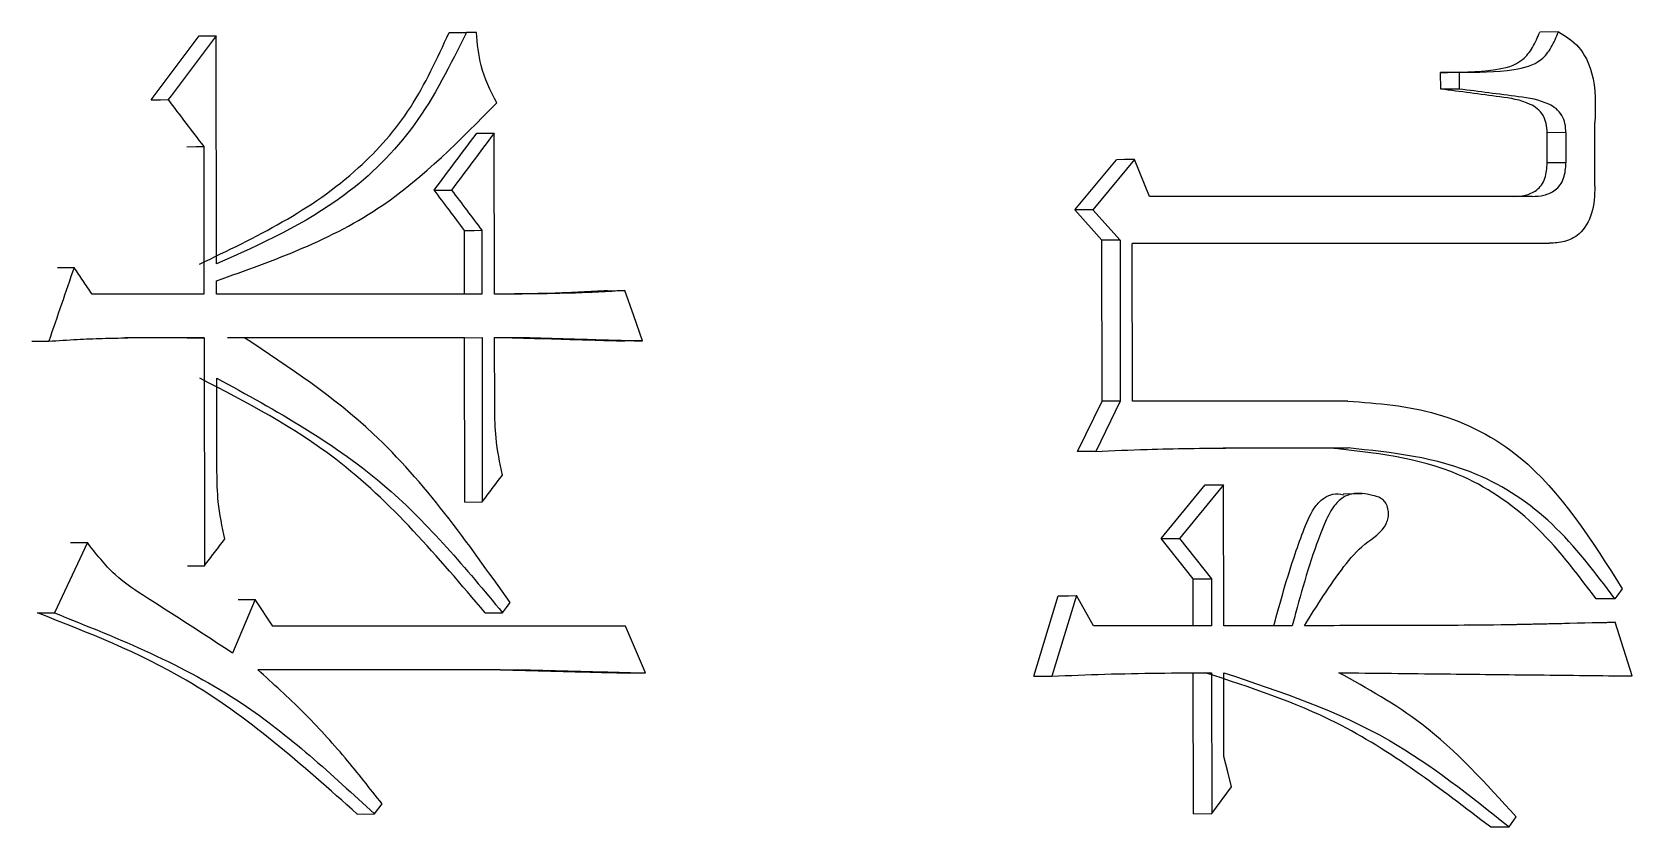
# Model space of a CAD drawing. Header units: millimetres. Extents: x 2312 to 3992, y 755 to 1943.
# Drawn here: x 2942.63 to 2947.79, y 938.15 to 940.72 of the extents above; entities that cross this region are included whole.
import ezdxf

# ---------------------------------------------------------------- set-up
doc = ezdxf.new("R2010")
doc.units = ezdxf.units.MM

msp = doc.modelspace()

# ---------------------------------------------------------------- linework, layer by layer
at = {"color": 7, "linetype": 'Continuous', "lineweight": 25}
for p, q in [((2943.9709, 940.7156), (2944.0268, 940.7159)), ((2944.0592, 940.7159), (2944.0268, 940.7159)), ((2947.5499, 940.7173), (2947.4895, 940.717)), ((2943.2209, 939.9691), (2943.2197, 940.7047)), ((2947.2299, 940.5873), (2947.1698, 940.5871)), ((2947.1699, 940.533), (2947.1698, 940.5871)), ((2947.2299, 940.5873), (2947.2299, 940.5332)), ((2947.2299, 940.5332), (2947.1699, 940.533)), ((2947.6677, 940.2197), (2947.6674, 940.4252)), ((2944.1175, 939.8722), (2944.1166, 940.3914)), ((2947.5739, 940.3927), (2947.5134, 940.3925)), ((2947.5136, 940.2951), (2947.5134, 940.3925)), ((2947.5739, 940.3927), (2947.5741, 940.2954)), ((2943.1793, 940.3477), (2943.1801, 939.8717)), ((2945.9895, 940.1432), (2946.1239, 940.3055)), ((2946.1826, 940.3057), (2946.048, 940.1434)), ((2946.2303, 940.1868), (2946.1826, 940.3057)), ((2947.5741, 940.2954), (2947.5136, 940.2951)), ((2946.048, 940.1434), (2945.9895, 940.1432)), ((2946.0768, 940.0458), (2945.9895, 940.1432)), ((2946.048, 940.1434), (2946.1354, 940.0461)), ((2947.4651, 940.1872), (2946.2303, 940.1868)), ((2944.021, 939.8719), (2944.0206, 940.0774)), ((2944.0766, 940.0777), (2944.0769, 939.8722)), ((2946.1354, 940.0461), (2946.0768, 940.0458)), ((2946.0777, 939.5266), (2946.0768, 940.0458)), ((2946.1354, 940.0461), (2946.1363, 939.5269)), ((2946.1751, 940.0353), (2947.5199, 940.0357)), ((2947.4595, 940.0355), (2946.1751, 940.0351)), ((2946.176, 939.5269), (2946.1751, 940.0353)), ((2947.5199, 940.0357), (2947.4595, 940.0355)), ((2943.2211, 939.8717), (2943.221, 939.915)), ((2943.1801, 939.8717), (2942.8191, 939.8715)), ((2944.0769, 939.8722), (2943.2211, 939.8717)), ((2944.2067, 939.8722), (2944.1175, 939.8722)), ((2943.1256, 939.7309), (2942.9248, 939.7308)), ((2943.1804, 939.7311), (2942.9343, 939.731)), ((2943.1256, 939.7309), (2943.1804, 939.7311)), ((2943.1804, 939.7311), (2943.1816, 938.9955)), ((2944.0212, 939.7313), (2943.2564, 939.7309)), ((2943.3113, 939.7312), (2944.0772, 939.7315)), ((2944.0212, 939.7313), (2944.0772, 939.7315)), ((2944.0221, 939.2012), (2944.0212, 939.7313)), ((2944.0772, 939.7315), (2944.0781, 939.2015)), ((2944.1177, 939.7316), (2944.2312, 939.7316)), ((2944.1181, 939.5044), (2944.1177, 939.7316)), ((2944.175, 939.7314), (2944.1177, 939.7313)), ((2944.175, 939.7314), (2944.2312, 939.7316)), ((2944.5951, 939.7209), (2944.5384, 939.7207)), ((2943.222, 939.2984), (2943.2215, 939.6012)), ((2945.9987, 939.3643), (2946.0777, 939.5266)), ((2946.1363, 939.5269), (2946.0572, 939.3646)), ((2946.8708, 939.5271), (2946.176, 939.5269)), ((2946.8114, 939.3754), (2946.4687, 939.3753)), ((2946.4928, 939.3756), (2946.871, 939.3757)), ((2946.871, 939.3757), (2946.8114, 939.3754)), ((2946.0572, 939.3646), (2945.9987, 939.3643)), ((2946.2683, 939.0832), (2946.4102, 939.2563)), ((2946.4692, 939.2566), (2946.3272, 939.0834)), ((2946.47, 938.8022), (2946.4692, 939.2566)), ((2946.9161, 939.2274), (2946.8557, 939.2272)), ((2944.0221, 939.2012), (2944.0781, 939.2015)), ((2942.804, 939.071), (2942.6975, 938.8439)), ((2942.7497, 939.0708), (2942.804, 939.071)), ((2946.3712, 938.9534), (2946.2683, 939.0832)), ((2946.3272, 939.0834), (2946.4302, 938.9537)), ((2943.1269, 938.9953), (2943.1816, 938.9955)), ((2946.3715, 938.802), (2946.3712, 938.9534)), ((2946.4302, 938.9537), (2946.4305, 938.8022)), ((2943.3455, 938.8874), (2943.2721, 938.7143)), ((2943.4028, 938.8009), (2943.3455, 938.8874)), ((2945.8571, 938.6395), (2945.936, 938.8992)), ((2945.9945, 938.8994), (2945.9155, 938.6398)), ((2946.0503, 938.8021), (2945.9945, 938.8994)), ((2942.6434, 938.8436), (2942.6975, 938.8439)), ((2944.5401, 938.8015), (2943.4028, 938.8009)), ((2944.0874, 938.8442), (2944.1435, 938.8444)), ((2944.605, 938.65), (2944.5401, 938.8015)), ((2946.4305, 938.8022), (2946.0503, 938.8021)), ((2946.6909, 938.8023), (2946.47, 938.8022)), ((2947.2635, 938.8042), (2947.6716, 938.8132)), ((2947.7871, 938.6404), (2947.7324, 938.8135)), ((2943.354, 938.6603), (2944.1925, 938.6607)), ((2944.1364, 938.6604), (2943.3543, 938.6601)), ((2944.1364, 938.6604), (2944.1925, 938.6607)), ((2944.5483, 938.6498), (2944.605, 938.65)), ((2946.3725, 938.1962), (2946.3717, 938.6505)), ((2946.4308, 938.6508), (2946.4315, 938.1964)), ((2946.4707, 938.3804), (2946.4703, 938.6508)), ((2947.7263, 938.6401), (2947.7871, 938.6404)), ((2946.4315, 938.1964), (2946.4946, 938.283)), ((2943.6747, 938.195), (2943.7302, 938.1953)), ((2943.7302, 938.1953), (2943.7546, 938.2278)), ((2946.3725, 938.1962), (2946.4315, 938.1964)), ((2947.3904, 938.1535), (2947.4138, 938.1859)), ((2947.3302, 938.1533), (2947.3904, 938.1535))]:
    msp.add_line(p, q, dxfattribs=at)
at = {"color": 7, "linetype": 'Continuous', "lineweight": 25, "flags": 128}
for points in [[(2943.1648, 940.7044), (2943.1955, 940.7046), (2943.2197, 940.7047)], [(2943.0097, 940.4988), (2943.0403, 940.499), (2943.0643, 940.4991)], [(2944.0606, 940.3912), (2944.092, 940.3913), (2944.1166, 940.3914)], [(2943.1246, 940.3474), (2943.1552, 940.3476), (2943.1793, 940.3477)], [(2946.1826, 940.3057), (2946.1497, 940.3056), (2946.1239, 940.3055)], [(2943.9231, 940.2072), (2943.9544, 940.2073), (2943.9789, 940.2074)], [(2944.0206, 940.0774), (2944.0519, 940.0776), (2944.0766, 940.0777)], [(2942.7072, 939.9578), (2942.7375, 939.9579), (2942.7614, 939.9581)], [(2944.4817, 939.8829), (2944.5134, 939.8831), (2944.5383, 939.8832)], [(2944.5951, 939.7209), (2944.5667, 939.8021), (2944.5383, 939.8832)], [(2942.6254, 939.7198), (2942.6557, 939.7199), (2942.6795, 939.72)], [(2946.1363, 939.5269), (2946.1035, 939.5267), (2946.0777, 939.5266)], [(2946.4102, 939.2563), (2946.4433, 939.2564), (2946.4692, 939.2566)], [(2946.2683, 939.0832), (2946.3013, 939.0833), (2946.3272, 939.0834)], [(2946.3712, 938.9534), (2946.4043, 938.9535), (2946.4302, 938.9537)], [(2947.7555, 938.9216), (2947.7497, 938.9135), (2947.7439, 938.9054), (2947.738, 938.8973), (2947.7322, 938.8892)], [(2943.2905, 938.8872), (2943.3213, 938.8873), (2943.3455, 938.8874)], [(2944.1436, 938.8445), (2944.1557, 938.8608), (2944.1678, 938.8769)], [(2945.936, 938.8992), (2945.9688, 938.8993), (2945.9945, 938.8994)], [(2947.7322, 938.8892), (2947.7056, 938.8891), (2947.6886, 938.889), (2947.6715, 938.8889)], [(2947.6716, 938.8132), (2947.7056, 938.8133), (2947.7324, 938.8135)], [(2945.8571, 938.6395), (2945.8898, 938.6397), (2945.9155, 938.6398)], [(2946.4946, 938.283), (2946.4827, 938.3317), (2946.4707, 938.3804)]]:
    msp.add_lwpolyline(points, dxfattribs=at)
at = {"color": 7, "linetype": 'Continuous', "lineweight": 25}
for points, knots in [([(2943.1661, 939.9689), (2943.3463, 940.055), (2943.5996, 940.1761), (2943.857, 940.4669), (2943.9327, 940.6322), (2943.9709, 940.7156)], [0, 0, 0, 0, 0.550002, 0.773014, 1, 1, 1, 1]), ([(2944.0268, 940.7159), (2943.9754, 940.6122), (2943.8736, 940.4068), (2943.5977, 940.1376), (2943.363, 940.0327), (2943.2209, 939.9691)], [0, 0, 0, 0, 0.286997, 0.568308, 1, 1, 1, 1]), ([(2944.1245, 940.4887), (2944.1049, 940.5277), (2944.0695, 940.598), (2944.0624, 940.6796), (2944.0592, 940.7159)], [0, 0, 0, 0, 0.5543443, 1, 1, 1, 1]), ([(2947.1698, 940.5871), (2947.2282, 940.5872), (2947.3169, 940.5875), (2947.4242, 940.6114), (2947.4686, 940.6665), (2947.4825, 940.7), (2947.4895, 940.717)], [0, 0, 0, 0, 0.492277, 0.748028, 0.872473, 1, 1, 1, 1]), ([(2947.2299, 940.5873), (2947.2883, 940.5875), (2947.3771, 940.5877), (2947.4846, 940.6116), (2947.529, 940.6667), (2947.5429, 940.7003), (2947.5499, 940.7173)], [0, 0, 0, 0, 0.4923877, 0.7481706, 0.8725672, 1, 1, 1, 1]), ([(2947.5499, 940.7173), (2947.5731, 940.7033), (2947.62, 940.6752), (2947.6719, 940.5681), (2947.6691, 940.4801), (2947.6674, 940.4252)], [0, 0, 0, 0, 0.268924, 0.544059, 1, 1, 1, 1]), ([(2943.0097, 940.4988), (2943.0356, 940.5331), (2943.0873, 940.6016), (2943.139, 940.6702), (2943.1648, 940.7044)], [0, 0, 0, 0, 0.5, 1, 1, 1, 1]), ([(2943.2197, 940.7047), (2943.1938, 940.6704), (2943.142, 940.6019), (2943.0902, 940.5333), (2943.0643, 940.4991)], [0, 0, 0, 0, 0.5, 1, 1, 1, 1]), ([(2947.5134, 940.3925), (2947.5129, 940.4023), (2947.5118, 940.4219), (2947.5011, 940.45), (2947.4822, 940.4712), (2947.4362, 940.4976), (2947.3298, 940.5126), (2947.2333, 940.5249), (2947.1699, 940.533)], [0, 0, 0, 0, 0.0603351, 0.119888, 0.1857879, 0.2512461, 0.5074614, 1, 1, 1, 1]), ([(2947.5739, 940.3927), (2947.5734, 940.4026), (2947.5723, 940.4222), (2947.5616, 940.4502), (2947.5427, 940.4714), (2947.4966, 940.4979), (2947.3901, 940.5128), (2947.2935, 940.5251), (2947.2299, 940.5332)], [0, 0, 0, 0, 0.060271, 0.119774, 0.185648, 0.251104, 0.507362, 1, 1, 1, 1]), ([(2943.0643, 940.4991), (2943.0835, 940.4738), (2943.1218, 940.4234), (2943.1602, 940.3729), (2943.1793, 940.3477)], [0, 0, 0, 0, 0.500001, 1, 1, 1, 1]), ([(2943.221, 939.915), (2943.4069, 939.981), (2943.7422, 940.0998), (2944.0067, 940.3689), (2944.1245, 940.4887)], [0, 0, 0, 0, 0.554476, 1, 1, 1, 1]), ([(2943.9231, 940.2072), (2943.946, 940.2379), (2943.9919, 940.2992), (2944.0377, 940.3605), (2944.0606, 940.3912)], [0, 0, 0, 0, 0.5, 1, 1, 1, 1]), ([(2944.1166, 940.3914), (2944.0937, 940.3607), (2944.0478, 940.2994), (2944.0019, 940.2381), (2943.9789, 940.2074)], [0, 0, 0, 0, 0.5, 1, 1, 1, 1]), ([(2947.4047, 940.1869), (2947.4174, 940.1875), (2947.4429, 940.1886), (2947.4743, 940.202), (2947.4957, 940.2227), (2947.5107, 940.2522), (2947.5125, 940.2782), (2947.5136, 940.2951)], [0, 0, 0, 0, 0.240661, 0.483158, 0.613663, 0.747582, 1, 1, 1, 1]), ([(2947.4651, 940.1872), (2947.4778, 940.1877), (2947.5033, 940.1888), (2947.5347, 940.2023), (2947.5561, 940.2229), (2947.5712, 940.2525), (2947.573, 940.2784), (2947.5741, 940.2954)], [0, 0, 0, 0, 0.24079, 0.483382, 0.613891, 0.747761, 1, 1, 1, 1]), ([(2944.0206, 940.0774), (2944.0044, 940.0991), (2943.9719, 940.1423), (2943.9393, 940.1856), (2943.9231, 940.2072)], [0, 0, 0, 0, 0.500001, 1, 1, 1, 1]), ([(2943.9789, 940.2074), (2943.9952, 940.1858), (2944.0278, 940.1426), (2944.0603, 940.0993), (2944.0766, 940.0777)], [0, 0, 0, 0, 0.5000011, 1, 1, 1, 1]), ([(2947.6677, 940.2197), (2947.6664, 940.19), (2947.664, 940.1321), (2947.6238, 940.0647), (2947.5703, 940.0387), (2947.5366, 940.0367), (2947.5199, 940.0357)], [0, 0, 0, 0, 0.294497, 0.5757322, 0.789017, 1, 1, 1, 1]), ([(2942.7614, 939.9581), (2942.7477, 939.9184), (2942.7205, 939.839), (2942.6932, 939.7597), (2942.6795, 939.72)], [0, 0, 0, 0, 0.5, 1, 1, 1, 1]), ([(2942.8191, 939.8715), (2942.8095, 939.886), (2942.7902, 939.9148), (2942.771, 939.9436), (2942.7614, 939.9581)], [0, 0, 0, 0, 0.500003, 1, 1, 1, 1]), ([(2944.4817, 939.8829), (2944.4537, 939.8813), (2944.3978, 939.8781), (2944.2916, 939.8737), (2944.2133, 939.8728), (2944.1631, 939.8722)], [0, 0, 0, 0, 0.263979, 0.527965, 1, 1, 1, 1]), ([(2944.5383, 939.8832), (2944.51, 939.8816), (2944.4535, 939.8784), (2944.343, 939.8738), (2944.2607, 939.8728), (2944.2067, 939.8722)], [0, 0, 0, 0, 0.256211, 0.512429, 1, 1, 1, 1]), ([(2942.6795, 939.72), (2942.71, 939.7221), (2942.7677, 939.726), (2942.8527, 939.7293), (2942.9071, 939.7304), (2942.9343, 939.731)], [0, 0, 0, 0, 0.358806, 0.679364, 1, 1, 1, 1]), ([(2944.1678, 938.8769), (2944.0297, 939.0719), (2943.7854, 939.4169), (2943.455, 939.6359), (2943.3113, 939.7311)], [0, 0, 0, 0, 0.565165, 1, 1, 1, 1]), ([(2944.175, 939.7314), (2944.223, 939.73), (2944.3077, 939.7275), (2944.4288, 939.7239), (2944.5019, 939.7218), (2944.5384, 939.7207)], [0, 0, 0, 0, 0.395454, 0.697726, 1, 1, 1, 1]), ([(2944.2312, 939.7316), (2944.2792, 939.7302), (2944.3639, 939.7277), (2944.4852, 939.7242), (2944.5584, 939.722), (2944.5951, 939.7209)], [0, 0, 0, 0, 0.39494, 0.697469, 1, 1, 1, 1]), ([(2944.0874, 938.8442), (2943.935, 939.024), (2943.6652, 939.342), (2943.3177, 939.5225), (2943.1667, 939.6009)], [0, 0, 0, 0, 0.565266, 1, 1, 1, 1]), ([(2943.2215, 939.6012), (2943.4128, 939.4963), (2943.7579, 939.3071), (2944.0246, 938.9871), (2944.1435, 938.8445)], [0, 0, 0, 0, 0.554256, 1, 1, 1, 1]), ([(2946.8708, 939.5271), (2946.9672, 939.5197), (2947.1613, 939.5048), (2947.4959, 939.3332), (2947.6564, 939.0789), (2947.7555, 938.9216)], [0, 0, 0, 0, 0.274101, 0.551296, 1, 1, 1, 1]), ([(2944.1428, 939.2881), (2944.1347, 939.3278), (2944.1201, 939.3989), (2944.1187, 939.4721), (2944.1181, 939.5044)], [0, 0, 0, 0, 0.558835, 1, 1, 1, 1]), ([(2946.0572, 939.3646), (2946.1124, 939.367), (2946.2126, 939.3713), (2946.3578, 939.3746), (2946.4478, 939.3752), (2946.4927, 939.3756)], [0, 0, 0, 0, 0.3791836, 0.6895692, 1, 1, 1, 1]), ([(2947.6715, 938.8889), (2947.6073, 938.974), (2947.4805, 939.1422), (2947.1868, 939.3364), (2946.9531, 939.3607), (2946.8114, 939.3754)], [0, 0, 0, 0, 0.2874425, 0.5678563, 1, 1, 1, 1]), ([(2947.7322, 938.8892), (2947.6679, 938.9743), (2947.5409, 939.1425), (2947.2468, 939.3367), (2947.0129, 939.3609), (2946.871, 939.3757)], [0, 0, 0, 0, 0.287344, 0.567754, 1, 1, 1, 1]), ([(2943.247, 939.0821), (2943.2388, 939.1219), (2943.2241, 939.193), (2943.2227, 939.2662), (2943.222, 939.2984)], [0, 0, 0, 0, 0.5588348, 1, 1, 1, 1]), ([(2944.0781, 939.2015), (2944.0888, 939.2159), (2944.1104, 939.2448), (2944.132, 939.2736), (2944.1428, 939.2881)], [0, 0, 0, 0, 0.500001, 1, 1, 1, 1]), ([(2946.6316, 938.8021), (2946.6531, 938.8805), (2946.6823, 938.9869), (2946.7293, 939.1152), (2946.7569, 939.1819), (2946.793, 939.216), (2946.8238, 939.2301), (2946.8447, 939.2268), (2946.856, 939.225)], [0, 0, 0, 0, 0.455264, 0.617256, 0.780592, 0.85776, 0.923226, 1, 1, 1, 1]), ([(2946.7303, 938.8024), (2946.7712, 938.868), (2946.8304, 938.9629), (2946.9208, 939.0698), (2946.9854, 939.104), (2947.0014, 939.1506), (2947.0021, 939.1703), (2946.9978, 939.1894), (2946.9886, 939.2046), (2946.9723, 939.217), (2946.937, 939.2265), (2946.8952, 939.2336), (2946.8515, 939.2164), (2946.8191, 939.1841), (2946.7646, 939.0653), (2946.7266, 938.9336), (2946.6962, 938.8219), (2946.6909, 938.8023)], [0, 0, 0, 0, 0.209543, 0.302706, 0.395798, 0.412004, 0.428186, 0.444961, 0.461038, 0.475088, 0.504153, 0.574083, 0.604651, 0.646233, 0.701501, 0.94765, 1, 1, 1, 1]), ([(2943.2721, 938.7143), (2943.1814, 938.7735), (2943.0548, 938.856), (2942.8885, 938.9612), (2942.8323, 939.0343), (2942.804, 939.071)], [0, 0, 0, 0, 0.557651, 0.777477, 1, 1, 1, 1]), ([(2943.1816, 938.9955), (2943.1925, 939.01), (2943.2143, 939.0388), (2943.2361, 939.0677), (2943.247, 939.0821)], [0, 0, 0, 0, 0.500001, 1, 1, 1, 1]), ([(2943.6747, 938.195), (2943.497, 938.3532), (2943.1818, 938.6338), (2942.8069, 938.7799), (2942.6433, 938.8436)], [0, 0, 0, 0, 0.563735, 1, 1, 1, 1]), ([(2942.6975, 938.8439), (2942.906, 938.7605), (2943.2814, 938.6104), (2943.5921, 938.323), (2943.7302, 938.1953)], [0, 0, 0, 0, 0.555605, 1, 1, 1, 1]), ([(2947.7324, 938.8135), (2947.6019, 938.8099), (2947.3705, 938.8035), (2947.0362, 938.8032), (2946.8323, 938.8026), (2946.7303, 938.8023)], [0, 0, 0, 0, 0.392543, 0.696266, 1, 1, 1, 1]), ([(2947.0007, 938.803), (2947.0007, 938.803), (2947.0008, 938.803), (2946.9866, 938.8029), (2946.9556, 938.8029), (2946.9256, 938.8028)], [0, 0, 0, 0, 0.005804, 0.036079, 1, 1, 1, 1]), ([(2943.7546, 938.2278), (2943.7154, 938.2777), (2943.6343, 938.3811), (2943.5013, 938.5269), (2943.4032, 938.6157), (2943.354, 938.6603)], [0, 0, 0, 0, 0.317968, 0.658007, 1, 1, 1, 1]), ([(2944.1364, 938.6604), (2944.2087, 938.6586), (2944.3135, 938.6559), (2944.4507, 938.6523), (2944.5158, 938.6506), (2944.5483, 938.6498)], [0, 0, 0, 0, 0.52539, 0.762695, 1, 1, 1, 1]), ([(2944.1925, 938.6607), (2944.2648, 938.6588), (2944.3697, 938.6561), (2944.5071, 938.6526), (2944.5723, 938.6509), (2944.605, 938.65)], [0, 0, 0, 0, 0.524708, 0.762354, 1, 1, 1, 1]), ([(2945.9155, 938.6398), (2945.9724, 938.6421), (2946.0869, 938.6468), (2946.2587, 938.6498), (2946.3734, 938.6505), (2946.4308, 938.6508)], [0, 0, 0, 0, 0.3308169, 0.6653894, 1, 1, 1, 1]), ([(2947.3302, 938.1533), (2947.1688, 938.2771), (2946.8819, 938.4971), (2946.5544, 938.6038), (2946.4112, 938.6505)], [0, 0, 0, 0, 0.562559, 1, 1, 1, 1]), ([(2946.4703, 938.6508), (2946.6531, 938.5901), (2946.9813, 938.4812), (2947.2648, 938.2541), (2947.3904, 938.1535)], [0, 0, 0, 0, 0.556811, 1, 1, 1, 1]), ([(2946.8408, 938.6509), (2946.9546, 938.6496), (2947.17, 938.6471), (2947.4854, 938.6437), (2947.6865, 938.6415), (2947.7871, 938.6404)], [0, 0, 0, 0, 0.359303, 0.679648, 1, 1, 1, 1]), ([(2947.4138, 938.1859), (2947.3163, 938.2933), (2947.1436, 938.4836), (2946.9327, 938.6001), (2946.8408, 938.6509)], [0, 0, 0, 0, 0.564151, 1, 1, 1, 1])]:
    msp.add_open_spline(points, degree=3, knots=knots, dxfattribs=at)

doc.saveas('drawing.dxf')
